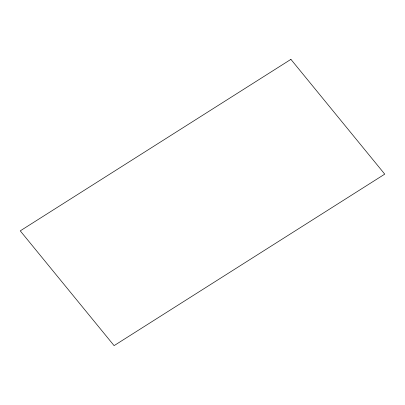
<?xml version="1.0" encoding="UTF-8"?>
<svg xmlns="http://www.w3.org/2000/svg" width="405" height="405" viewBox="0 0 405 405"><rect width="100%" height="100%" fill="white"/><g stroke="black" fill="none" stroke-linecap="round" stroke-linejoin="round"><path stroke-width="0.61" d="M290.906 59.368L20.25 230.86L114.094 345.632L384.75 174.14L290.906 59.368"/></g></svg>
